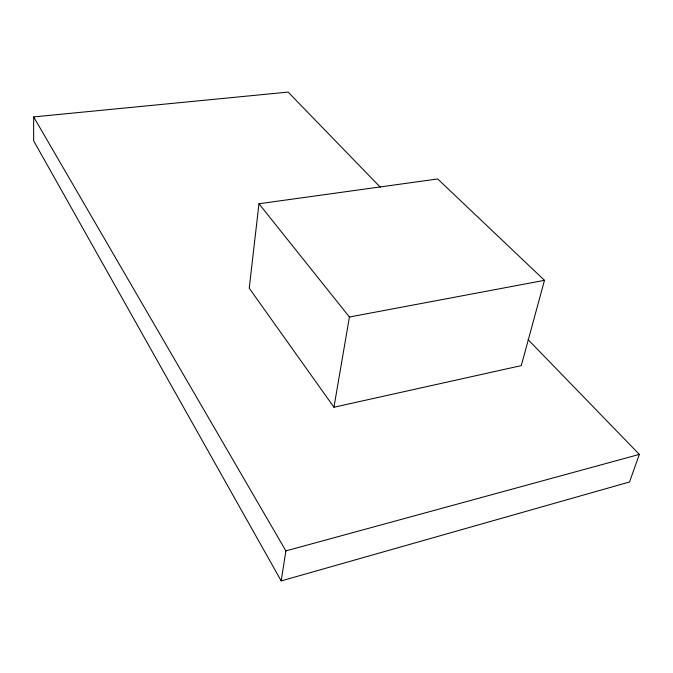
<?xml version="1.0" encoding="UTF-8"?>
<svg xmlns="http://www.w3.org/2000/svg" width="673" height="673" viewBox="0 0 673 673"><rect width="100%" height="100%" fill="white"/><g stroke="black" fill="none" stroke-linecap="round" stroke-linejoin="round"><path stroke-width="1.01" d="M258.962 203.759L249.237 288.212L333.951 407.232L521.289 365.616L544.482 280.33L437.702 178.959L258.962 203.759L349.413 317.017L333.951 407.232M528.128 339.672L639.35 454.401L629.549 481.969L281.188 580.908L285.89 550.901L33.65 116.909L288.111 92.092L380.312 187.203M285.89 550.901L639.35 454.401M349.413 317.017L544.482 280.33M281.188 580.908L33.65 140.817L33.65 116.909"/></g></svg>
